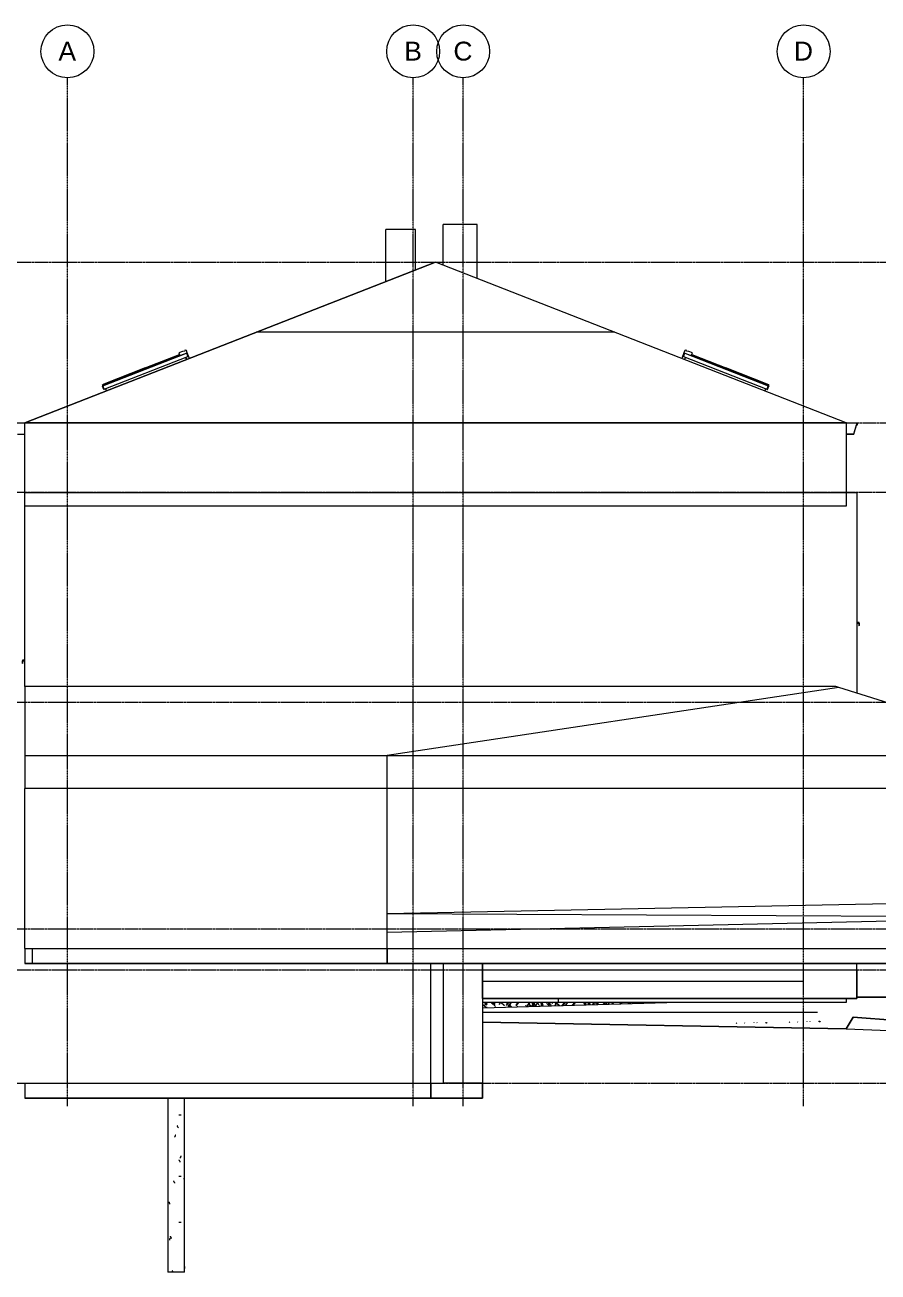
# Model space of a CAD drawing. Header units: millimetres. Extents: x -23163 to 3734, y -4540 to 11969.
# Drawn here: x -17006 to -5713, y -4540 to 11969 of the extents above; entities that cross this region are included whole.
import ezdxf

# ---------------------------------------------------------------- set-up
doc = ezdxf.new("R2010")
doc.units = ezdxf.units.MM
doc.linetypes.add('Center', pattern=[40, 10, -5, 20, -5])
doc.linetypes.add('Grid Line', pattern=[22.225, 12.7, -3.175, 3.175, -3.175])
for name, color, linetype, lineweight in [('A-FLOR', 192, 'Continuous', 18), ('A-FLOR-LEVL', 51, 'Continuous', 9), ('A-GENM', 13, 'Continuous', 9), ('A-GLAZ', 151, 'Continuous', 18), ('A-ROOF', 132, 'Continuous', 9), ('A-ROOF-OTLN', 132, 'Continuous', 9), ('A-WALL', 113, 'Continuous', 18), ('C-BLDG-PADS', 91, 'Continuous', 9), ('C-TOPO', 7, 'Continuous', 9), ('G-IMPT', 8, 'Continuous', 9), ('S-COLS', 52, 'Continuous', 9), ('S-GRID', 1, 'Continuous', 9), ('S-GRID-IDEN', 1, 'Continuous', 9)]:
    doc.layers.add(name, color=color, linetype=linetype, lineweight=lineweight)
doc.styles.add('Arial_1', font='arial.ttf', dxfattribs={"height": 250})

# ---------------------------------------------------------------- blocks, each defined once
blk = doc.blocks.new('WIN_DOUBLE OPEN__SYM - 134 x 143-V1-West')
at = {"layer": 'A-GLAZ', "color": 55}
for p, q in [((-17006, 3561), (-17036, 3560)), ((-17036, 3560), (-17036, 3515)), ((-17036, 3517), (-17036, 3550)), ((-17036, 3550), (-17006, 3550)), ((-17033, 3520), (-17036, 3517)), ((-17036, 3515), (-17032, 3519)), ((-17032, 3519), (-17033, 3520))]:
    blk.add_line(p, q, dxfattribs=at)
blk = doc.blocks.new('WIN_DOUBLE OPEN__SYM - 1880 x 1420-685783-West')
at = {"layer": 'A-GLAZ', "color": 55}
for p, q in [((-5964, 4060), (-5995, 4061)), ((-5995, 4050), (-5965, 4050)), ((-5967, 4020), (-5968, 4019)), ((-5968, 4019), (-5964, 4015)), ((-5965, 4017), (-5967, 4020)), ((-5965, 4050), (-5965, 4017)), ((-5964, 4015), (-5964, 4060))]:
    blk.add_line(p, q, dxfattribs=at)
blk = doc.blocks.new('GGL_Ver_2_5 - GGL size 1140 x 1180 _CK02_-621406-West')
at = {"layer": 'A-GLAZ', "lineweight": 9}
for p, q in [((-15973, 7192), (-14868, 7625)), ((-15414, 7429), (-14961, 7606)), ((-14921, 7647), (-14969, 7628)), ((-14969, 7628), (-14955, 7591)), ((-14955, 7591), (-14857, 7629)), ((-14891, 7651), (-14921, 7647)), ((-14881, 7663), (-14894, 7658)), ((-14894, 7658), (-14891, 7651)), ((-14868, 7657), (-14881, 7663)), ((-14857, 7629), (-14868, 7657)), ((-14868, 7625), (-14850, 7578)), ((-14828, 7554), (-14857, 7629)), ((-15955, 7145), (-14850, 7578)), ((-14956, 7593), (-15409, 7416)), ((-14865, 7539), (-14876, 7567)), ((-14876, 7567), (-14865, 7539)), ((-15409, 7416), (-15975, 7194)), ((-15414, 7429), (-15961, 7214)), ((-15414, 7429), (-15409, 7416)), ((-15409, 7416), (-15414, 7429)), ((-15973, 7191), (-15980, 7188)), ((-15980, 7188), (-15962, 7142)), ((-15961, 7214), (-15979, 7204)), ((-15975, 7194), (-15979, 7204)), ((-15979, 7188), (-15973, 7190)), ((-15961, 7142), (-15979, 7188)), ((-15977, 7188), (-15971, 7174)), ((-15973, 7192), (-15974, 7194)), ((-15955, 7145), (-15973, 7192)), ((-15971, 7174), (-15967, 7175)), ((-15962, 7142), (-15961, 7142)), ((-15926, 7123), (-15937, 7152)), ((-15926, 7210), (-15927, 7213)), ((-15911, 7218), (-15926, 7213)), ((-15926, 7213), (-15925, 7211))]:
    blk.add_line(p, q, dxfattribs=at)
for radius, start, end in [(36.2, 93.9688, 111.4), (37.2, 89.1173, 108.9407)]:
    blk.add_arc((-15897, 7185), radius, start, end, dxfattribs=at)
blk = doc.blocks.new('GGL_Ver_2_5 - GGL size 1140 x 1180 _CK02_-621732-West')
at = {"layer": 'A-GLAZ', "lineweight": 9}
for p, q in [((-8283, 7629), (-8312, 7554)), ((-8290, 7578), (-8272, 7625)), ((-8272, 7657), (-8283, 7629)), ((-8283, 7629), (-8185, 7591)), ((-8259, 7663), (-8272, 7657)), ((-8272, 7625), (-7167, 7192)), ((-8246, 7658), (-8259, 7663)), ((-8249, 7651), (-8246, 7658)), ((-8219, 7647), (-8249, 7651)), ((-8171, 7628), (-8219, 7647)), ((-8185, 7591), (-8171, 7628)), ((-8179, 7606), (-7726, 7429)), ((-8290, 7578), (-7185, 7145)), ((-8264, 7567), (-8275, 7539)), ((-8275, 7539), (-8264, 7567)), ((-7731, 7416), (-8184, 7593)), ((-7731, 7416), (-7726, 7429)), ((-7726, 7429), (-7731, 7416)), ((-7165, 7194), (-7731, 7416)), ((-7179, 7214), (-7726, 7429)), ((-7214, 7213), (-7229, 7218)), ((-7215, 7211), (-7214, 7213)), ((-7213, 7213), (-7214, 7210)), ((-7203, 7152), (-7214, 7123)), ((-7167, 7192), (-7185, 7145)), ((-7161, 7204), (-7179, 7214)), ((-7161, 7188), (-7179, 7142)), ((-7179, 7142), (-7178, 7142)), ((-7178, 7142), (-7160, 7188)), ((-7173, 7175), (-7169, 7174)), ((-7169, 7174), (-7163, 7188)), ((-7166, 7194), (-7167, 7192)), ((-7160, 7188), (-7167, 7191)), ((-7167, 7190), (-7161, 7188)), ((-7161, 7204), (-7165, 7194))]:
    blk.add_line(p, q, dxfattribs=at)
for radius, start, end in [(37.2, 71.0593, 90.8827), (36.2, 68.6, 86.0312)]:
    blk.add_arc((-7243, 7185), radius, start, end, dxfattribs=at)
blk = doc.blocks.new('HEDGE - B_Hecke_Plan_D_03_dwg-V5-West')
at = {"layer": 'G-IMPT'}
for p, q in [((-10948, -986), (-10947, -988)), ((-10900, -970), (-10924, -1013)), ((-10915, -970), (-10923, -983)), ((-10905, -970), (-10901, -981)), ((-10903, -970), (-10899, -981)), ((-10896, -1031), (-10893, -1039))]:
    blk.add_line(p, q, dxfattribs=at)
blk = doc.blocks.new('HEDGE - B_Hecke_Plan_D_02_dwg-V6-West')
at = {"layer": 'G-IMPT'}
for p, q in [((-10889, -986), (-10903, -1005)), ((-10943, -997), (-10897, -1039)), ((-10937, -1008), (-10902, -1041))]:
    blk.add_line(p, q, dxfattribs=at)
blk = doc.blocks.new('HEDGE - HEDGE-V7-West')
for name in ['HEDGE - B_Hecke_Plan_D_03_dwg-V5-West', 'HEDGE - B_Hecke_Plan_D_02_dwg-V6-West']:
    blk.add_blockref(name, (0, 0))
blk = doc.blocks.new('HEDGE - B_Hecke_Plan_D_03_dwg-V8-West')
at = {"layer": 'G-IMPT'}
for p, q in [((-10278, -986), (-10299, -1023)), ((-10290, -970), (-10269, -1022)), ((-10290, -982), (-10274, -1022)), ((-10286, -970), (-10272, -1004)), ((-10280, -970), (-10285, -979)), ((-10275, -970), (-10259, -1011)), ((-10270, -970), (-10258, -1000)), ((-10221, -972), (-10248, -1020)), ((-10223, -970), (-10244, -1007)), ((-10219, -970), (-10206, -1002)), ((-10215, -970), (-10212, -978)), ((-10166, -970), (-10182, -997)), ((-10156, -979), (-10179, -1019)), ((-10170, -970), (-10175, -979)), ((-10169, -970), (-10160, -994)), ((-10167, -970), (-10158, -994)), ((-10151, -975), (-10151, -976)), ((-10381, -1002), (-10373, -1021)), ((-10352, -1012), (-10359, -1025)), ((-10281, -998), (-10295, -1023))]:
    blk.add_line(p, q, dxfattribs=at)
blk = doc.blocks.new('HEDGE - B_Hecke_Plan_D_02_dwg-V9-West')
at = {"layer": 'G-IMPT'}
for p, q in [((-10837, -973), (-10838, -974)), ((-10828, -977), (-10778, -1025)), ((-10808, -970), (-10825, -993)), ((-10804, -970), (-10822, -993)), ((-10807, -970), (-10780, -995)), ((-10800, -970), (-10792, -977)), ((-10711, -970), (-10734, -1000)), ((-10718, -970), (-10723, -976)), ((-10706, -971), (-10656, -1018)), ((-10700, -970), (-10662, -1005)), ((-10614, -970), (-10636, -998)), ((-10605, -970), (-10635, -1010)), ((-10575, -980), (-10614, -1032)), ((-10574, -970), (-10609, -1016)), ((-10481, -970), (-10509, -1006)), ((-10472, -970), (-10508, -1017)), ((-10321, -970), (-10363, -1025)), ((-10328, -970), (-10353, -1002)), ((-10342, -984), (-10300, -1023)), ((-10337, -970), (-10329, -977)), ((-10598, -998), (-10564, -1031)), ((-10592, -1011), (-10570, -1031)), ((-10492, -1019), (-10482, -1028)), ((-10335, -997), (-10307, -1023)), ((-10202, -1011), (-10192, -1020)), ((-10148, -1000), (-10162, -1019))]:
    blk.add_line(p, q, dxfattribs=at)
blk = doc.blocks.new('HEDGE - HEDGE-V10-West')
for name in ['HEDGE - B_Hecke_Plan_D_02_dwg-V9-West', 'HEDGE - B_Hecke_Plan_D_03_dwg-V8-West']:
    blk.add_blockref(name, (0, 0))
blk = doc.blocks.new('HEDGE - B_Hecke_Plan_D_03_dwg-V11-West')
at = {"layer": 'G-IMPT'}
blk.add_line((-6486, -1225), (-6490, -1233), dxfattribs=at)
blk = doc.blocks.new('HEDGE - B_Hecke_Plan_D_02_dwg-V12-West')
at = {"layer": 'G-IMPT'}
for p, q in [((-6890, -1229), (-6883, -1235)), ((-6779, -1226), (-6775, -1230)), ((-6655, -1224), (-6657, -1227)), ((-6618, -1223), (-6614, -1227)), ((-6500, -1221), (-6498, -1222)), ((-6486, -1220), (-6493, -1229)), ((-6491, -1220), (-6483, -1228)), ((-6479, -1220), (-6484, -1227))]:
    blk.add_line(p, q, dxfattribs=at)
blk = doc.blocks.new('HEDGE - HEDGE-V13-West')
for name in ['HEDGE - B_Hecke_Plan_D_02_dwg-V12-West', 'HEDGE - B_Hecke_Plan_D_03_dwg-V11-West']:
    blk.add_blockref(name, (0, 0))
blk = doc.blocks.new('HEDGE - B_Hecke_Plan_D_03_dwg-V14-West')
at = {"layer": 'G-IMPT'}
for p, q in [((-9553, -970), (-9541, -1001)), ((-9552, -982), (-9544, -1001)), ((-9533, -970), (-9546, -993)), ((-9542, -970), (-9530, -1000)), ((-9537, -970), (-9525, -1000)), ((-9479, -974), (-9493, -999)), ((-9482, -986), (-9490, -999)), ((-9486, -970), (-9474, -999)), ((-9482, -970), (-9473, -992)), ((-9454, -970), (-9448, -985)), ((-9424, -970), (-9437, -993)), ((-9436, -970), (-9425, -997)), ((-9420, -970), (-9435, -997)), ((-9434, -970), (-9424, -997)), ((-9413, -989), (-9412, -990)), ((-9552, -996), (-9550, -1001)), ((-9418, -993), (-9420, -997))]:
    blk.add_line(p, q, dxfattribs=at)
blk = doc.blocks.new('HEDGE - B_Hecke_Plan_D_02_dwg-V15-West')
at = {"layer": 'G-IMPT'}
for p, q in [((-10099, -987), (-10100, -988)), ((-10059, -970), (-10087, -1007)), ((-10055, -970), (-10083, -1007)), ((-10083, -970), (-10041, -1009)), ((-10076, -970), (-10054, -991)), ((-10023, -970), (-10033, -983)), ((-9962, -970), (-9996, -1014)), ((-9969, -970), (-9985, -990)), ((-9974, -972), (-9931, -1012)), ((-9967, -985), (-9938, -1012)), ((-9865, -970), (-9897, -1011)), ((-9856, -970), (-9887, -1011)), ((-9825, -970), (-9855, -1010)), ((-9732, -970), (-9760, -1007)), ((-9724, -972), (-9750, -1007)), ((-9745, -970), (-9738, -976)), ((-9736, -970), (-9727, -979)), ((-9613, -970), (-9590, -991)), ((-9579, -970), (-9604, -1002)), ((-9580, -980), (-9596, -1002)), ((-10089, -991), (-10063, -1016)), ((-9836, -994), (-9848, -1010)), ((-9603, -998), (-9599, -1002))]:
    blk.add_line(p, q, dxfattribs=at)
blk = doc.blocks.new('HEDGE - HEDGE-V16-West')
for name in ['HEDGE - B_Hecke_Plan_D_02_dwg-V15-West', 'HEDGE - B_Hecke_Plan_D_03_dwg-V14-West']:
    blk.add_blockref(name, (0, 0))
blk = doc.blocks.new('HEDGE - B_Hecke_Plan_D_03_dwg-V17-West')
at = {"layer": 'G-IMPT'}
for p, q in [((-8884, -970), (-8888, -976)), ((-8880, -970), (-8882, -973)), ((-8818, -972), (-8815, -979)), ((-8801, -970), (-8806, -979)), ((-8803, -970), (-8799, -979)), ((-8797, -970), (-8800, -976)), ((-8785, -970), (-8790, -978)), ((-8785, -970), (-8787, -973)), ((-8758, -970), (-8757, -972)), ((-8751, -970), (-8748, -977)), ((-8748, -970), (-8745, -977)), ((-8719, -970), (-8717, -976)), ((-8702, -970), (-8700, -976)), ((-8700, -970), (-8698, -976)), ((-8676, -970), (-8679, -975))]:
    blk.add_line(p, q, dxfattribs=at)
blk = doc.blocks.new('HEDGE - B_Hecke_Plan_D_02_dwg-V18-West')
at = {"layer": 'G-IMPT'}
for p, q in [((-9352, -976), (-9332, -994)), ((-9351, -970), (-9325, -994)), ((-9308, -970), (-9327, -994)), ((-9305, -970), (-9323, -994)), ((-9272, -970), (-9290, -993)), ((-9219, -970), (-9235, -991)), ((-9234, -986), (-9228, -991)), ((-9212, -970), (-9228, -991)), ((-9146, -970), (-9144, -972)), ((-9115, -970), (-9129, -988)), ((-9123, -970), (-9119, -974)), ((-9111, -978), (-9119, -988)), ((-9115, -970), (-9108, -977)), ((-9085, -984), (-9087, -987)), ((-9019, -970), (-9004, -985)), ((-9011, -970), (-8996, -984)), ((-8985, -974), (-8993, -984)), ((-8888, -970), (-8876, -981)), ((-8829, -970), (-8836, -980)), ((-8709, -970), (-8707, -972)), ((-8701, -970), (-8696, -974))]:
    blk.add_line(p, q, dxfattribs=at)
blk = doc.blocks.new('HEDGE - HEDGE-V19-West')
for name in ['HEDGE - B_Hecke_Plan_D_02_dwg-V18-West', 'HEDGE - B_Hecke_Plan_D_03_dwg-V17-West']:
    blk.add_blockref(name, (0, 0))
blk = doc.blocks.new('HEDGE - B_Hecke_Plan_D_02_dwg-V20-West')
at = {"layer": 'G-IMPT'}
for p, q in [((-8612, -971), (-8611, -973)), ((-8548, -970), (-8549, -971))]:
    blk.add_line(p, q, dxfattribs=at)
blk = doc.blocks.new('HEDGE - HEDGE-V21-West')
blk.add_blockref('HEDGE - B_Hecke_Plan_D_02_dwg-V20-West', (0, 0))
blk = doc.blocks.new('HEDGE - B_Hecke_Plan_D_03_dwg-V22-West')
at = {"layer": 'G-IMPT'}
blk.add_line((-7187, -1240), (-7191, -1247), dxfattribs=at)
blk = doc.blocks.new('HEDGE - B_Hecke_Plan_D_02_dwg-V23-West')
at = {"layer": 'G-IMPT'}
for p, q in [((-7591, -1243), (-7584, -1250)), ((-7480, -1241), (-7476, -1245)), ((-7356, -1238), (-7358, -1241)), ((-7319, -1237), (-7315, -1241)), ((-7201, -1235), (-7199, -1237)), ((-7187, -1235), (-7194, -1244)), ((-7192, -1235), (-7184, -1243)), ((-7180, -1235), (-7185, -1241))]:
    blk.add_line(p, q, dxfattribs=at)
blk = doc.blocks.new('HEDGE - HEDGE-V24-West')
for name in ['HEDGE - B_Hecke_Plan_D_02_dwg-V23-West', 'HEDGE - B_Hecke_Plan_D_03_dwg-V22-West']:
    blk.add_blockref(name, (0, 0))
blk = doc.blocks.new('FP_26-West')
at = {"layer": 'S-COLS'}
for p, q in [((-15114, -2240), (-15114, -4540)), ((-15025, -2751), (-15027, -2755)), ((-15023, -2748), (-15025, -2751)), ((-15021, -2744), (-15023, -2748)), ((-15019, -2740), (-15021, -2744)), ((-15017, -2737), (-15019, -2740)), ((-15015, -2733), (-15017, -2737)), ((-15013, -2730), (-15015, -2733)), ((-15010, -2726), (-15013, -2730)), ((-15115, -3067), (-15113, -3067)), ((-15113, -3067), (-15108, -3067)), ((-15036, -3337), (-15038, -3334)), ((-15034, -3341), (-15036, -3337)), ((-15031, -3345), (-15034, -3341)), ((-15029, -3348), (-15031, -3345)), ((-15027, -3352), (-15029, -3348)), ((-15025, -3355), (-15027, -3352)), ((-15023, -3359), (-15025, -3355)), ((-15021, -3363), (-15023, -3359)), ((-15115, -3474), (-15113, -3474)), ((-15113, -3474), (-15108, -3474)), ((-15095, -3615), (-15096, -3611)), ((-15094, -3619), (-15095, -3615)), ((-15093, -3622), (-15094, -3619)), ((-15091, -3626), (-15093, -3622)), ((-15090, -3629), (-15091, -3626)), ((-15089, -3633), (-15090, -3629)), ((-15087, -3637), (-15089, -3633)), ((-15086, -3640), (-15087, -3637)), ((-15114, -3813), (-15115, -3816)), ((-15115, -3816), (-15115, -3820)), ((-15115, -3820), (-15115, -3824)), ((-15114, -3809), (-15114, -3813)), ((-15115, -4083), (-15113, -4083)), ((-15113, -4083), (-15108, -4083)), ((-15093, -4112), (-15094, -4116)), ((-15092, -4108), (-15093, -4112)), ((-15091, -4105), (-15092, -4108)), ((-15089, -4101), (-15091, -4105)), ((-15088, -4097), (-15089, -4101)), ((-15087, -4094), (-15088, -4097)), ((-15085, -4090), (-15087, -4094)), ((-15084, -4087), (-15085, -4090)), ((-15077, -4068), (-15079, -4065)), ((-15075, -4072), (-15077, -4068)), ((-15074, -4076), (-15075, -4072)), ((-15072, -4079), (-15074, -4076)), ((-15070, -4083), (-15072, -4079)), ((-15069, -4087), (-15070, -4083)), ((-15067, -4090), (-15069, -4087)), ((-15065, -4094), (-15067, -4090)), ((-15054, -4522), (-15056, -4518)), ((-15052, -4526), (-15054, -4522)), ((-15050, -4529), (-15052, -4526)), ((-15049, -4533), (-15050, -4529)), ((-15047, -4536), (-15049, -4533)), ((-15045, -4540), (-15047, -4536))]:
    blk.add_line(p, q, dxfattribs=at)
blk = doc.blocks.new('FP_27-West')
at = {"layer": 'S-COLS'}
for p, q in [((-14894, -4540), (-14894, -2240)), ((-14969, -2458), (-14953, -2458)), ((-14953, -2458), (-14939, -2458)), ((-14988, -2606), (-14991, -2603)), ((-14986, -2610), (-14988, -2606)), ((-14984, -2613), (-14986, -2610)), ((-14982, -2617), (-14984, -2613)), ((-14980, -2621), (-14982, -2617)), ((-14978, -2624), (-14980, -2621)), ((-14976, -2628), (-14978, -2624)), ((-14974, -2632), (-14976, -2628)), ((-14962, -3060), (-14964, -3056)), ((-14960, -3063), (-14962, -3060)), ((-14958, -3067), (-14960, -3063)), ((-14956, -3071), (-14958, -3067)), ((-14954, -3074), (-14956, -3071)), ((-14952, -3029), (-14954, -3033)), ((-14952, -3078), (-14954, -3074)), ((-14950, -3025), (-14952, -3029)), ((-14950, -3082), (-14952, -3078)), ((-14948, -3022), (-14950, -3025)), ((-14949, -3085), (-14950, -3082)), ((-14947, -3018), (-14948, -3022)), ((-14945, -3014), (-14947, -3018)), ((-14943, -3011), (-14945, -3014)), ((-14941, -3007), (-14943, -3011)), ((-14939, -3004), (-14941, -3007)), ((-14969, -3270), (-14953, -3270)), ((-14953, -3270), (-14939, -3270)), ((-14900, -3299), (-14901, -3303)), ((-14899, -3296), (-14900, -3299)), ((-14898, -3288), (-14899, -3292)), ((-14899, -3292), (-14899, -3296)), ((-14897, -3285), (-14898, -3288)), ((-14897, -3281), (-14897, -3285)), ((-14902, -3306), (-14903, -3310)), ((-14901, -3303), (-14902, -3306)), ((-14892, -3689), (-14893, -3686)), ((-14969, -3880), (-14953, -3880)), ((-14953, -3880), (-14939, -3880)), ((-14895, -4491), (-14896, -4495)), ((-14894, -4480), (-14895, -4484)), ((-14895, -4484), (-14895, -4488)), ((-14895, -4488), (-14895, -4491)), ((-14893, -4473), (-14894, -4477)), ((-14894, -4477), (-14894, -4480)), ((-14893, -4466), (-14893, -4469)), ((-14893, -4469), (-14893, -4473))]:
    blk.add_line(p, q, dxfattribs=at)
blk = doc.blocks.new('Concrete Round - 220mm-768088-West')
at = {"layer": 'S-COLS'}
for p, q in [((-15004, -4540), (-15114, -4540)), ((-14894, -4540), (-15004, -4540))]:
    blk.add_line(p, q, dxfattribs=at)
for name in ['FP_26-West', 'FP_27-West']:
    blk.add_blockref(name, (0, 0), dxfattribs=at)
blk = doc.blocks.new('Quadrillage - M_Grid Head - Circle_3_5-489728-West')
at = {"layer": 'S-GRID-IDEN'}
blk.add_circle((-16443, 11619), 350, dxfattribs=at)

msp = doc.modelspace()

# ---------------------------------------------------------------- linework, layer by layer
at = {"layer": 'A-FLOR', "lineweight": 9}
for p, q in [((-17006, 5780), (-6135, 5780)), ((-6135, 5780), (-6135, 5600)), ((-6135, 5600), (-17006, 5600)), ((-6135, -970), (-10948, -970)), ((-9948, -920), (-9948, -970)), ((-6135, -920), (-6135, -970))]:
    msp.add_line(p, q, dxfattribs=at)
at = {"layer": 'A-FLOR', "color": 55}
for p, q in [((-16906, -255), (-16556, -255)), ((-16906, -455), (-16906, -255)), ((-12213, -255), (-12213, -455)), ((-3369, -455), (-16906, -455))]:
    msp.add_line(p, q, dxfattribs=at)
at = {"layer": 'A-FLOR-LEVL', "linetype": 'Center'}
for p, q in [((-19967, 8830), (1334, 8830)), ((-19967, 6700), (-1050, 6700)), ((-1050, 5780), (-19967, 5780)), ((-1050, 3000), (-19967, 3000)), ((-1050, 0), (-19967, 0)), ((-19967, -540), (1334, -540)), ((-19967, -2040), (-1050, -2040))]:
    msp.add_line(p, q, dxfattribs=at)
at = {"layer": 'A-ROOF'}
for p, q in [((-17006, 6700), (-11570, 8830)), ((-11570, 8830), (-17006, 6700)), ((-6135, 6700), (-11570, 8830)), ((-9197, 7900), (-13943, 7900)), ((-17006, 6700), (-6135, 6700)), ((-17006, 6247), (-17006, 6550)), ((-17006, 3211), (-17006, 1860)), ((-6274, 3211), (-17006, 3211)), ((-6234, 3199), (-12213, 2297)), ((-6234, 3199), (-6274, 3211)), ((-3369, 2297), (-6234, 3199)), ((-17006, 2297), (-3369, 2297)), ((-12213, 1860), (-12213, 2297))]:
    msp.add_line(p, q, dxfattribs=at)
at = {"layer": 'A-ROOF-OTLN'}
for p, q in [((-17006, 6700), (-17009, 6700)), ((-17006, 6550), (-17006, 6700)), ((-6131, 6700), (-6135, 6700)), ((-6131, 6553), (-6131, 6700)), ((-6000, 6678), (-6038, 6553)), ((-6035, 6550), (-5997, 6675)), ((-5988, 6678), (-6000, 6678)), ((-5985, 6687), (-5997, 6687)), ((-5997, 6687), (-5997, 6684)), ((-5997, 6684), (-5988, 6684)), ((-5997, 6675), (-5985, 6675)), ((-5988, 6684), (-5988, 6678)), ((-5985, 6675), (-5985, 6687)), ((-17105, 6550), (-17006, 6550)), ((-6135, 6550), (-6035, 6550)), ((-6038, 6553), (-6131, 6553))]:
    msp.add_line(p, q, dxfattribs=at)
at = {"layer": 'A-WALL', "lineweight": 9}
for p, q in [((-12228, 8572), (-12228, 9262)), ((-11838, 9262), (-12228, 9262)), ((-11838, 8725), (-11838, 9262)), ((-11468, 8790), (-11468, 9327)), ((-11018, 9327), (-11468, 9327)), ((-11018, 8614), (-11018, 9327)), ((-6135, 6700), (-17006, 6700)), ((-6135, 6700), (-6135, 5780)), ((-17006, 5780), (-17006, 6247)), ((-6698, -690), (-6698, -455)), ((-10948, -690), (-6698, -690))]:
    msp.add_line(p, q, dxfattribs=at)
at = {"layer": 'A-WALL', "color": 55}
for p, q in [((-17006, 3211), (-17006, 5780)), ((-16443, 5780), (-16353, 5780)), ((-6135, 5780), (-5995, 5780)), ((-5995, 5780), (-5995, 3124)), ((-17006, -255), (-17006, 1860)), ((-3369, 1860), (-17006, 1860)), ((-12213, -255), (-12213, 1860)), ((-17006, -255), (-12213, -255)), ((-11463, -2040), (-11463, -455)), ((-10948, -455), (-10948, -2040)), ((-10948, -2040), (-11463, -2040))]:
    msp.add_line(p, q, dxfattribs=at)
at = {"layer": 'C-BLDG-PADS'}
for p, q in [((-17006, -255), (-3369, -255)), ((-17006, -255), (-17006, -455)), ((-3369, -455), (-17006, -455)), ((-12213, -455), (-12213, -455)), ((-10948, -540), (-5995, -540)), ((-5995, -540), (-5995, -920)), ((-5995, -920), (-10948, -920)), ((-17006, -2040), (-11463, -2040)), ((-17006, -2040), (-17006, -2240)), ((-11633, -2040), (-11633, -2240)), ((-10948, -2040), (-10948, -2240)), ((-10948, -2240), (-17006, -2240))]:
    msp.add_line(p, q, dxfattribs=at)
at = {"layer": 'C-TOPO'}
for p, q in [((-3144, 380), (-12213, 202)), ((-3369, 158), (-12213, 202)), ((-12213, -39), (-3369, 158)), ((-12213, -455), (-12213, -39)), ((-16881, -455), (-17006, -455)), ((-12213, -455), (-17006, -455)), ((-17006, -455), (-12213, -455)), ((-13737, -455), (-16881, -455)), ((-12213, -455), (-13737, -455)), ((-12213, -455), (-3369, -455)), ((-12213, -455), (-3369, -455)), ((-11633, -2240), (-11633, -455)), ((-10948, -920), (-10948, -455)), ((-5995, -920), (-5995, -455)), ((-10752, -920), (-10948, -920)), ((-10948, -920), (-5995, -920)), ((-10948, -1042), (-8507, -970)), ((-6135, -920), (-10752, -920)), ((-5995, -920), (-6135, -920)), ((-5154, -900), (-5995, -900)), ((-5995, -900), (-5154, -900)), ((-10948, -1100), (-6513, -1100)), ((-6652, -1100), (-6513, -1100)), ((-6135, -1320), (-10948, -1230)), ((-10948, -1231), (-6135, -1320)), ((-6135, -1320), (-6042, -1166)), ((-6042, -1166), (-6135, -1320)), ((-6135, -1320), (-2763, -1460)), ((-6042, -1166), (-5463, -1210)), ((-5463, -1210), (-6042, -1166)), ((-10948, -2240), (-10948, -2040)), ((-10948, -2240), (-10948, -2040)), ((-11633, -2240), (-17006, -2240)), ((-17006, -2240), (-11633, -2240)), ((-10948, -2240), (-11633, -2240)), ((-11633, -2240), (-10948, -2240))]:
    msp.add_line(p, q, dxfattribs=at)
at = {"layer": 'S-GRID', "linetype": 'Grid Line'}
for p, q in [((-16443, -2345), (-16443, 11269)), ((-11865, -2345), (-11865, 11269)), ((-11205, -2345), (-11205, 11269)), ((-6698, -2345), (-6698, 11269))]:
    msp.add_line(p, q, dxfattribs=at)

# ---------------------------------------------------------------- block references
at = {"layer": 'A-GENM'}
for name in ['HEDGE - HEDGE-V7-West', 'HEDGE - HEDGE-V10-West', 'HEDGE - HEDGE-V16-West', 'HEDGE - HEDGE-V19-West', 'HEDGE - HEDGE-V21-West', 'HEDGE - HEDGE-V24-West', 'HEDGE - HEDGE-V13-West']:
    msp.add_blockref(name, (0, 0), dxfattribs=at)
at = {"layer": 'A-GLAZ', "lineweight": 9}
for name in ['GGL_Ver_2_5 - GGL size 1140 x 1180 _CK02_-621406-West', 'GGL_Ver_2_5 - GGL size 1140 x 1180 _CK02_-621732-West']:
    msp.add_blockref(name, (0, 0), dxfattribs=at)
at = {"layer": 'A-GLAZ', "color": 55}
for name in ['WIN_DOUBLE OPEN__SYM - 1880 x 1420-685783-West', 'WIN_DOUBLE OPEN__SYM - 134 x 143-V1-West']:
    msp.add_blockref(name, (0, 0), dxfattribs=at)
at = {"layer": 'S-COLS'}
msp.add_blockref('Concrete Round - 220mm-768088-West', (0, 0), dxfattribs=at)
at = {"layer": 'S-GRID-IDEN'}
for p in [(0, 0), (4577, 0), (5238, 0), (9745, 0)]:
    msp.add_blockref('Quadrillage - M_Grid Head - Circle_3_5-489728-West', p, dxfattribs=at)

# ---------------------------------------------------------------- next in the draw order: texts
at = {"layer": 'S-GRID-IDEN', "char_height": 250, "attachment_point": 1, "style": 'Arial_1', "bg_fill": 3, "box_fill_scale": 1.25, "bg_fill_color": 256, "bg_fill_true_color": 13158600, "bg_fill_transparency": 0}
for s, insert, width in [('A', (-16562, 11747), 280.59), ('B', (-11984, 11747), 280.59), ('C', (-11334, 11747), 304.64), ('D', (-6827, 11747), 304.64)]:
    msp.add_mtext(s, dxfattribs=dict(at, insert=insert, width=width))

doc.saveas('drawing.dxf')
